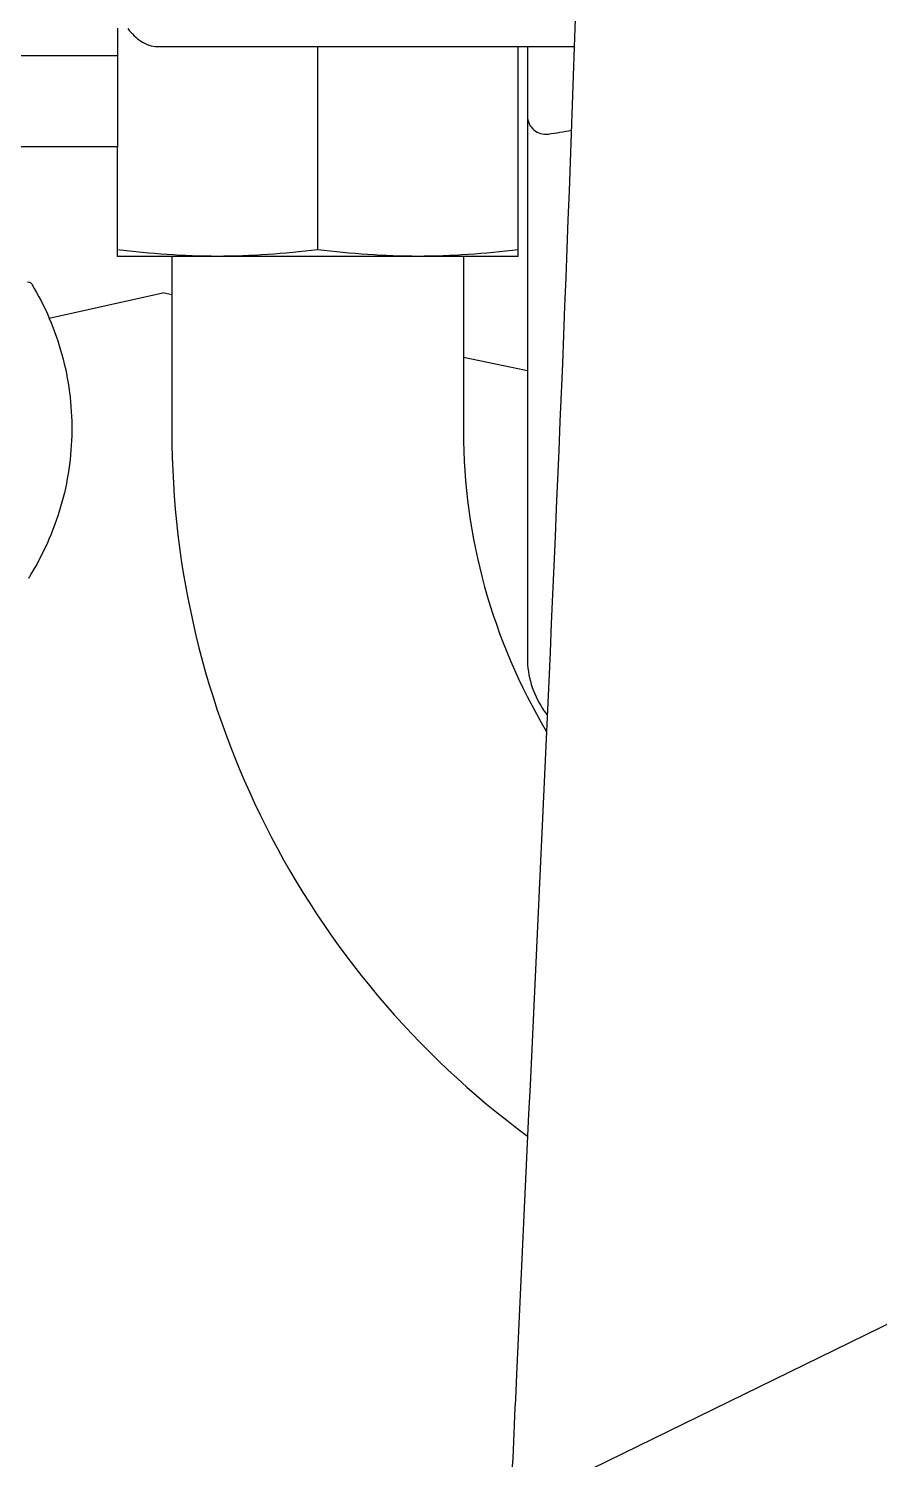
# Model space of a CAD drawing. Header units: metres. Extents: x 27859 to 32645, y 1492 to 8791.
# Drawn here: x 29776 to 29822.6, y 5206.6 to 5285 of the extents above; entities that cross this region are included whole.
import ezdxf

# ---------------------------------------------------------------- set-up
doc = ezdxf.new("R2010")
doc.units = ezdxf.units.M
doc.linetypes.add('CENTER', pattern=[2, 1.25, -0.25, 0.25, -0.25])
doc.layers.add('E-EQPT', color=190, linetype='Continuous')
doc.layers.add('E-HAT', color=253, linetype='CENTER', lineweight=15)

# ---------------------------------------------------------------- blocks, each defined once
blk = doc.blocks.new('EDG')
at = {"color": 0, "linetype": 'Continuous'}
for p, q in [((1033.082, 2286.425, 1), (1101.084, 2319.654, 1)), ((1066.993, 2223.325, 1), (1066.993, 2256.841, 1)), ((1070.493, 2234.825, 1), (1070.493, 2244.419, 1)), ((1086.493, 2234.825, 1), (1086.493, 2244.419, 1)), ((1066.994, 2241.102, 1), (1070.496, 2240.361, 1)), ((1093.216, 2238.215, 1), (1086.993, 2236.825, 1)), ((1086.498, 2236.932, 1), (1086.993, 2236.825, 1)), ((1094.398, 2236.213, 1), (1094.306, 2236.236, 1)), ((1067.493, 2234.825, 1), (1089.493, 2234.825, 1)), ((1067.493, 2234.825, 1), (1067.493, 2223.325, 1)), ((1078.493, 2234.463, 1), (1078.493, 2223.325, 1)), ((1089.493, 2228.825, 1), (1089.493, 2234.825, 1)), ((1089.475, 2228.825, 1), (1111.375, 2228.825, 1)), ((1089.475, 2222.325, 1), (1089.475, 2228.825, 1)), ((1087.283, 2223.325, 1), (1064.43, 2223.325, 1)), ((1111.375, 2223.825, 1), (1089.475, 2223.825, 1))]:
    blk.add_line(p, q, dxfattribs=at)
for centre, radius, start, end in [((1038.493, 2244.419, 1), 48, 0, 53.5728), ((1038.493, 2244.419, 1), 32, 0, 30.88348), ((1056.993, 2253.524, 1), 11, 33.55731, 35.65884), ((1061.993, 2256.841, 1), 5, 0, 33.55731), ((1074.993, 2168.825, 1), 60, 98.77429, 99.99673), ((1065.993, 2227.134, 1), 1, 0, 98.77429)]:
    blk.add_arc(centre, radius, start, end, dxfattribs=at)
for points, knots in [([(1063.692, 2195.036, 1), (1064.27, 2228.546, 1), (1066.158, 2264.743, 1), (1067.815, 2301, 1), (1067.926, 2303.451, 1)], [0, 0, 0, 0, 0.932408, 1, 1, 1, 1]), ([(1094.17, 2236.355, 1), (1093.447, 2237.552, 1), (1092.328, 2240.166, 1), (1091.783, 2244.386, 1), (1092.4, 2248.599, 1), (1093.562, 2251.197, 1), (1094.305, 2252.385, 1)], [0, 0, 0, 0, 0.249541, 0.499727, 0.750061, 1, 1, 1, 1])]:
    blk.add_open_spline(points, degree=3, knots=knots, dxfattribs=at)
for points in [[(1094.305, 2252.385, 1), (1094.322, 2252.412, 1), (1094.34, 2252.44, 1), (1094.344, 2252.472, 1)], [(1094.306, 2236.236, 1), (1094.251, 2236.26, 1), (1094.201, 2236.304, 1), (1094.17, 2236.355, 1)], [(1067.493, 2234.463, 1), (1069.316, 2234.687, 1), (1071.156, 2234.825, 1), (1072.993, 2234.825, 1)], [(1072.993, 2234.825, 1), (1074.83, 2234.825, 1), (1076.669, 2234.687, 1), (1078.493, 2234.463, 1)], [(1078.493, 2234.463, 1), (1080.316, 2234.687, 1), (1082.156, 2234.825, 1), (1083.993, 2234.825, 1)], [(1083.993, 2234.825, 1), (1085.83, 2234.825, 1), (1087.669, 2234.687, 1), (1089.493, 2234.463, 1)], [(1088.158, 2223.052, 1), (1087.9, 2223.216, 1), (1087.589, 2223.325, 1), (1087.283, 2223.325, 1)], [(1088.905, 2222.344, 1), (1088.695, 2222.615, 1), (1088.448, 2222.868, 1), (1088.158, 2223.052, 1)]]:
    blk.add_open_spline(points, degree=3, dxfattribs=at)

msp = doc.modelspace()

# ---------------------------------------------------------------- hatches: boundary and pattern name
at = {"layer": 'E-HAT', "linetype": 'Continuous'}
h = msp.add_hatch(dxfattribs=at)
h.set_pattern_fill('AR-CONC', color=8, scale=40, angle=90)
h.set_pattern_definition([(140, (30868.3, 2757.35), (25.101, 286.904), [30, -330]), (85, (30868.3, 2757.35), (-300.877, -55.5), [24, -264]), (190.4514, (30870.4, 2781.26), (-275.776, 231.404), [25.496, -280.457]), (136.184, (30788.3, 2757.35), (66.208, 426.897), [45, -495]), (186.636, (30793.8, 2792.93), (-389.647, 373.865), [38.244, -420.686]), (81.184, (30788.3, 2757.35), (-389.647, 373.865), [36, -396]), (111, (30808.3, 2797.35), (161.0476, 238.763), [30, -330]), (56, (30808.3, 2797.35), (-290.06, 97.326), [24, -264]), (161.4514, (30821.72, 2817.25), (-129.012, 336.089), [25.496, -280.457]), (127.5, (30868.3, 2757.35), (-133.1575, 4.864), [0, -260.8, 0, -268, 0, -265]), (97.5, (30868.3, 2757.35), (-157.7647, 105.2278), [0, -152.8, 0, -254.8, 0, -101]), (57.5, (30868.3, 2668.15), (9.022, 213.529), [0, -100, 0, -312, 0, -414]), (47.5, (30868.3, 2628.15), (-40.042, 233.2745), [0, -130, 0, -207.2, 0, -294])])
h.paths.add_polyline_path([(32053.297, 1585.353), (28053.297, 1585.353), (28053.297, 2085.353), (28638.297, 2085.353), (28638.297, 8185.353), (28053.297, 8185.353), (28053.297, 8685.353), (32053.297, 8685.353), (32053.297, 8185.353), (31468.297, 8185.353), (31468.297, 2085.353), (32053.297, 2085.353)])

# ---------------------------------------------------------------- next in the draw order: wipeouts: each hides what was drawn before it
msp.add_wipeout([(30870.305, 2757.353), (29240.319, 2757.353), (29240.319, 7507.34), (30870.305, 7507.34)]).translate(0, 0, -732205.316).dxf.layer = 'E-EQPT'

# ---------------------------------------------------------------- next in the draw order: block references
at = {"layer": 'E-EQPT', "rotation": 180}
msp.add_blockref('EDG', (30870.305, 7507.34, -732206.316), dxfattribs=at)

doc.saveas('drawing.dxf')
